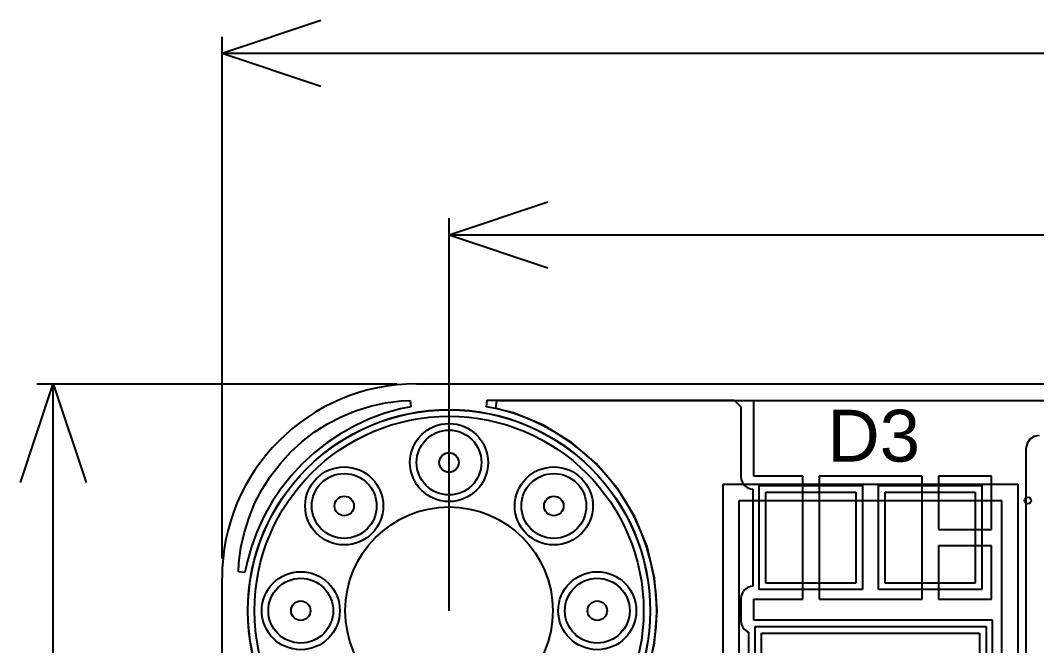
# Model space of a CAD drawing. Header units: millimetres. Extents: x 43 to 5455, y 55 to 5455.
# Drawn here: x 43.29 to 58.96, y 70.46 to 80.11 of the extents above; entities that cross this region are included whole.
import ezdxf

# ---------------------------------------------------------------- set-up
doc = ezdxf.new("R2010")
doc.units = ezdxf.units.MM
for name, color, linetype in [('BottomLayer', 5, 'Continuous'), ('BottomSolder', 6, 'Continuous'), ('KeepOutLayer', 6, 'Continuous'), ('Mechanical1', 6, 'Continuous'), ('Mechanical13', 56, 'Continuous'), ('Mechanical15', 56, 'Continuous'), ('MultiLayer', 9, 'Continuous'), ('PadHoleLayer', 156, 'Continuous'), ('TopLayer', 1, 'Continuous'), ('TopOverlay', 2, 'Continuous'), ('TopPaste', 8, 'Continuous'), ('TopSolder', 216, 'Continuous'), ('ViaHoleLayer', 16, 'Continuous')]:
    doc.layers.add(name, color=color, linetype=linetype)
doc.styles.add('Arial', font='arial.ttf', dxfattribs={"height": 0.2})

# ---------------------------------------------------------------- blocks, each defined once
blk = doc.blocks.new('MTG600H320V8P_2')
at = {"layer": 'BottomLayer'}
for centre, radius in [((0, 0), 3), ((0, 2.286), 0.5), ((-1.616, 1.616), 0.5), ((1.616, 1.616), 0.5), ((-2.286, 0), 0.5), ((2.286, 0), 0.5), ((-1.616, -1.616), 0.5), ((1.616, -1.616), 0.5), ((0, -2.286), 0.5)]:
    blk.add_circle(centre, radius, dxfattribs=at)
at = {"layer": 'BottomSolder'}
for centre, radius in [((0, 0), 3.102), ((0, 2.286), 0.602), ((-1.616, 1.616), 0.602), ((1.616, 1.616), 0.602), ((-2.286, 0), 0.602), ((2.286, 0), 0.602), ((-1.616, -1.616), 0.602), ((1.616, -1.616), 0.602), ((0, -2.286), 0.602)]:
    blk.add_circle(centre, radius, dxfattribs=at)
at = {"layer": 'Mechanical15'}
blk.add_circle((0, 0), 3.1, dxfattribs=at)
at = {"layer": 'MultiLayer'}
blk.add_circle((0, 0), 3, dxfattribs=at)
at = {"layer": 'PadHoleLayer'}
blk.add_circle((0, 0), 1.6, dxfattribs=at)
at = {"layer": 'TopLayer'}
for centre, radius in [((0, 0), 3), ((0, 2.286), 0.5), ((-1.616, 1.616), 0.5), ((1.616, 1.616), 0.5), ((-2.286, 0), 0.5), ((2.286, 0), 0.5), ((-1.616, -1.616), 0.5), ((1.616, -1.616), 0.5), ((0, -2.286), 0.5)]:
    blk.add_circle(centre, radius, dxfattribs=at)
at = {"layer": 'TopSolder'}
for centre, radius in [((0, 0), 3.102), ((0, 2.286), 0.602), ((-1.616, 1.616), 0.602), ((1.616, 1.616), 0.602), ((-2.286, 0), 0.602), ((2.286, 0), 0.602), ((-1.616, -1.616), 0.602), ((1.616, -1.616), 0.602), ((0, -2.286), 0.602)]:
    blk.add_circle(centre, radius, dxfattribs=at)
at = {"layer": 'ViaHoleLayer'}
for centre in [(0, 2.286), (-1.616, 1.616), (1.616, 1.616), (-2.286, 0), (2.286, 0), (-1.616, -1.616), (1.616, -1.616), (0, -2.286)]:
    blk.add_circle(centre, 0.15, dxfattribs=at)
blk = doc.blocks.new('SBRT15U100SP5_36')
at = {"layer": 'Mechanical13'}
for p, q in [((3.3, 2.025), (-3.3, 2.025)), ((-3.3, -2.025), (-3.3, 2.025)), ((3.3, -2.025), (3.3, 2.025)), ((3.3, -2.025), (-3.3, -2.025))]:
    blk.add_line(p, q, dxfattribs=at)
at = {"layer": 'Mechanical15'}
for p, q in [((3.55, 2.275), (-3.55, 2.275)), ((-3.55, -2.275), (-3.55, 2.275)), ((3.55, -2.275), (3.55, 2.275)), ((0, -0.5), (0, 0.5)), ((0.5, 0), (-0.5, 0)), ((3.55, -2.275), (-3.55, -2.275))]:
    blk.add_line(p, q, dxfattribs=at)
at = {"layer": 'TopLayer'}
for p, q in [((-3.427, 0.225), (-3.427, 1.615)), ((-3.427, 1.615), (-2.027, 1.615)), ((-2.027, 1.615), (-2.027, 0.225)), ((-1.253, 1.68), (3.607, 1.68)), ((-1.253, -1.68), (-1.253, 1.68)), ((3.607, 1.68), (3.607, -1.68)), ((-2.027, 0.225), (-3.427, 0.225)), ((-3.427, -1.615), (-3.427, -0.225)), ((-3.427, -0.225), (-2.027, -0.225)), ((-2.027, -0.225), (-2.027, -1.615)), ((-2.027, -1.615), (-3.427, -1.615)), ((3.607, -1.68), (-1.253, -1.68))]:
    blk.add_line(p, q, dxfattribs=at)
at = {"layer": 'TopOverlay'}
for p, q in [((3.3, 2.025), (-3.3, 2.025)), ((3.3, -2.025), (-3.3, -2.025))]:
    blk.add_line(p, q, dxfattribs=at)
blk.add_circle((-3.3, 2.425), 0.05, dxfattribs=at)
at = {"layer": 'TopPaste'}
for p, q in [((-3.427, 0.225), (-3.427, 1.615)), ((-3.427, 1.615), (-2.027, 1.615)), ((-2.027, 1.615), (-2.027, 0.225)), ((-1.253, 1.68), (3.607, 1.68)), ((-1.253, -1.68), (-1.253, 1.68)), ((3.607, 1.68), (3.607, -1.68)), ((-2.027, 0.225), (-3.427, 0.225)), ((-3.427, -1.615), (-3.427, -0.225)), ((-3.427, -0.225), (-2.027, -0.225)), ((-2.027, -0.225), (-2.027, -1.615)), ((-2.027, -1.615), (-3.427, -1.615)), ((3.607, -1.68), (-1.253, -1.68))]:
    blk.add_line(p, q, dxfattribs=at)
at = {"layer": 'TopSolder'}
for p, q in [((-1.355, 1.782), (3.709, 1.782)), ((-1.355, -1.782), (-1.355, 1.782)), ((3.709, 1.782), (3.709, -1.782)), ((-3.529, 0.123), (-3.529, 1.717)), ((-3.529, 1.717), (-1.925, 1.717)), ((-1.925, 1.717), (-1.925, 0.123)), ((-1.925, 0.123), (-3.529, 0.123)), ((-3.529, -1.717), (-3.529, -0.123)), ((-3.529, -0.123), (-1.925, -0.123)), ((-1.925, -0.123), (-1.925, -1.717)), ((-1.925, -1.717), (-3.529, -1.717)), ((3.709, -1.782), (-1.355, -1.782))]:
    blk.add_line(p, q, dxfattribs=at)

msp = doc.modelspace()

# ---------------------------------------------------------------- linework, layer by layer
at = {"layer": 'BottomLayer'}
for p, q in [((50.621, 74.118), (50.636, 74.245)), ((50.636, 74.245), (106.4, 74.245)), ((50.892, 74.053), (50.621, 74.118)), ((51.357, 73.86), (50.892, 74.053)), ((51.787, 73.597), (51.357, 73.86)), ((58.922, 73.688), (58.856, 73.644)), ((59, 73.704), (58.922, 73.688)), ((52.17, 73.27), (51.787, 73.597)), ((58.812, 73.578), (58.796, 73.5)), ((58.796, 73.5), (58.796, 69.198)), ((58.856, 73.644), (58.812, 73.578)), ((52.497, 72.887), (52.17, 73.27)), ((52.76, 72.457), (52.497, 72.887)), ((52.953, 71.992), (52.76, 72.457)), ((53.07, 71.502), (52.953, 71.992)), ((53.11, 71), (53.07, 71.502)), ((53.07, 70.498), (53.11, 71)), ((52.953, 70.008), (53.07, 70.498))]:
    msp.add_line(p, q, dxfattribs=at)
at = {"layer": 'KeepOutLayer'}
for p, q in [((49.4, 74.5), (106.4, 74.5)), ((46.4, 58.5), (46.4, 71.5))]:
    msp.add_line(p, q, dxfattribs=at)
msp.add_arc((49.4, 71.5), 3, 90, 180, dxfattribs=at)
at = {"layer": 'Mechanical1'}
for p, q in [((46.4, 79.6), (47.924, 80.108)), ((46.4, 71.804), (46.4, 79.854)), ((46.4, 79.6), (47.924, 79.092)), ((46.4, 79.6), (73.713, 79.6)), ((49.9, 76.8), (51.424, 77.308)), ((49.9, 71), (49.9, 77.054)), ((49.9, 76.8), (51.424, 76.292)), ((49.9, 76.8), (73.713, 76.8)), ((43.29, 72.976), (43.798, 74.5)), ((43.544, 74.5), (49.096, 74.5)), ((43.798, 74.5), (44.306, 72.976)), ((43.798, 68.249), (43.798, 74.5))]:
    msp.add_line(p, q, dxfattribs=at)
at = {"layer": 'TopLayer'}
for p, q in [((48.46, 74.084), (48.688, 74.156)), ((48.688, 74.156), (48.923, 74.208)), ((48.923, 74.208), (49.16, 74.239)), ((49.312, 74.146), (49.152, 74.114)), ((49.16, 74.239), (49.3, 74.245)), ((49.3, 74.245), (49.312, 74.146)), ((50.479, 74.147), (50.489, 74.247)), ((50.648, 74.114), (50.479, 74.147)), ((50.489, 74.247), (54.299, 74.247)), ((54.299, 74.247), (54.398, 74.147)), ((54.398, 74.147), (54.398, 73.077)), ((54.6, 73.077), (54.6, 74.245)), ((54.6, 74.245), (78.9, 74.245)), ((48.025, 73.881), (48.238, 73.992)), ((48.238, 73.992), (48.46, 74.084)), ((48.91, 74.046), (48.674, 73.959)), ((49.152, 74.114), (48.91, 74.046)), ((50.89, 74.046), (50.648, 74.114)), ((51.126, 73.959), (50.89, 74.046)), ((47.823, 73.752), (48.025, 73.881)), ((48.446, 73.853), (48.227, 73.731)), ((48.674, 73.959), (48.446, 73.853)), ((51.354, 73.853), (51.126, 73.959)), ((51.573, 73.731), (51.354, 73.853)), ((47.633, 73.606), (47.823, 73.752)), ((48.227, 73.731), (48.018, 73.591)), ((51.782, 73.591), (51.573, 73.731)), ((47.456, 73.444), (47.633, 73.606)), ((48.018, 73.591), (47.82, 73.435)), ((51.98, 73.435), (51.782, 73.591)), ((47.294, 73.267), (47.456, 73.444)), ((47.82, 73.435), (47.636, 73.264)), ((52.164, 73.264), (51.98, 73.435)), ((47.148, 73.077), (47.294, 73.267)), ((47.636, 73.264), (47.465, 73.08)), ((52.335, 73.08), (52.164, 73.264)), ((47.019, 72.875), (47.148, 73.077)), ((47.465, 73.08), (47.309, 72.882)), ((52.491, 72.882), (52.335, 73.08)), ((54.398, 73.077), (54.405, 73.025)), ((55.355, 73.077), (54.6, 73.077)), ((55.355, 72.127), (55.355, 73.077)), ((57.195, 73.077), (55.605, 73.077)), ((55.605, 73.077), (55.605, 72.127)), ((57.195, 72.127), (57.195, 73.077)), ((58.265, 73.077), (57.445, 73.077)), ((57.445, 73.077), (57.445, 72.252)), ((58.265, 72.252), (58.265, 73.077)), ((46.908, 72.662), (47.019, 72.875)), ((47.309, 72.882), (47.169, 72.673)), ((52.631, 72.673), (52.491, 72.882)), ((54.405, 73.025), (54.425, 72.976)), ((54.425, 72.976), (54.457, 72.934)), ((54.457, 72.934), (54.499, 72.902)), ((54.499, 72.902), (54.548, 72.882)), ((54.548, 72.882), (54.585, 72.877)), ((54.585, 72.877), (54.585, 71.377)), ((46.816, 72.44), (46.908, 72.662)), ((47.169, 72.673), (47.047, 72.454)), ((52.753, 72.454), (52.631, 72.673)), ((46.744, 72.212), (46.816, 72.44)), ((47.047, 72.454), (46.941, 72.226)), ((52.859, 72.226), (52.753, 72.454)), ((57.445, 72.252), (58.265, 72.252)), ((46.692, 71.977), (46.744, 72.212)), ((46.941, 72.226), (46.854, 71.99)), ((52.946, 71.99), (52.859, 72.226)), ((55.355, 71.177), (55.355, 72.127)), ((55.605, 72.127), (55.605, 71.177)), ((57.195, 71.177), (57.195, 72.127)), ((46.661, 71.74), (46.692, 71.977)), ((46.854, 71.99), (46.786, 71.748)), ((53.014, 71.748), (52.946, 71.99)), ((58.265, 72.002), (57.445, 72.002)), ((57.445, 72.002), (57.445, 71.177)), ((58.265, 71.177), (58.265, 72.002)), ((46.655, 71.6), (46.661, 71.74)), ((46.786, 71.748), (46.754, 71.588)), ((53.063, 71.501), (53.014, 71.748)), ((46.754, 71.588), (46.655, 71.6)), ((53.093, 71.251), (53.063, 71.501)), ((54.457, 71.32), (54.425, 71.278)), ((54.499, 71.352), (54.457, 71.32)), ((54.548, 71.372), (54.499, 71.352)), ((54.585, 71.377), (54.548, 71.372)), ((53.102, 71), (53.093, 71.251)), ((54.405, 71.229), (54.398, 71.177)), ((54.398, 71.177), (54.398, 70.853)), ((54.425, 71.278), (54.405, 71.229)), ((54.6, 70.853), (54.6, 71.177)), ((54.6, 71.177), (55.355, 71.177)), ((55.605, 71.177), (57.195, 71.177)), ((57.445, 71.177), (58.265, 71.177)), ((53.093, 70.749), (53.102, 71)), ((54.398, 70.853), (54.405, 70.801)), ((58.28, 70.853), (54.6, 70.853)), ((58.28, 68.1), (58.28, 70.853)), ((53.063, 70.499), (53.093, 70.749)), ((54.405, 70.801), (54.425, 70.752)), ((54.425, 70.752), (54.457, 70.71)), ((54.457, 70.71), (54.499, 70.678)), ((54.499, 70.678), (54.52, 70.67)), ((54.52, 70.67), (54.52, 65.807)), ((53.014, 70.252), (53.063, 70.499))]:
    msp.add_line(p, q, dxfattribs=at)

# ---------------------------------------------------------------- block references
msp.add_blockref('MTG600H320V8P_2', (49.9, 71))
at = {"rotation": 270}
msp.add_blockref('SBRT15U100SP5_36', (56.4, 69.4), dxfattribs=at)

# ---------------------------------------------------------------- texts
at = {"layer": 'TopOverlay', "style": 'Arial'}
msp.add_text('D3', height=0.8, dxfattribs=at).set_placement((55.734, 73.3))

doc.saveas('drawing.dxf')
